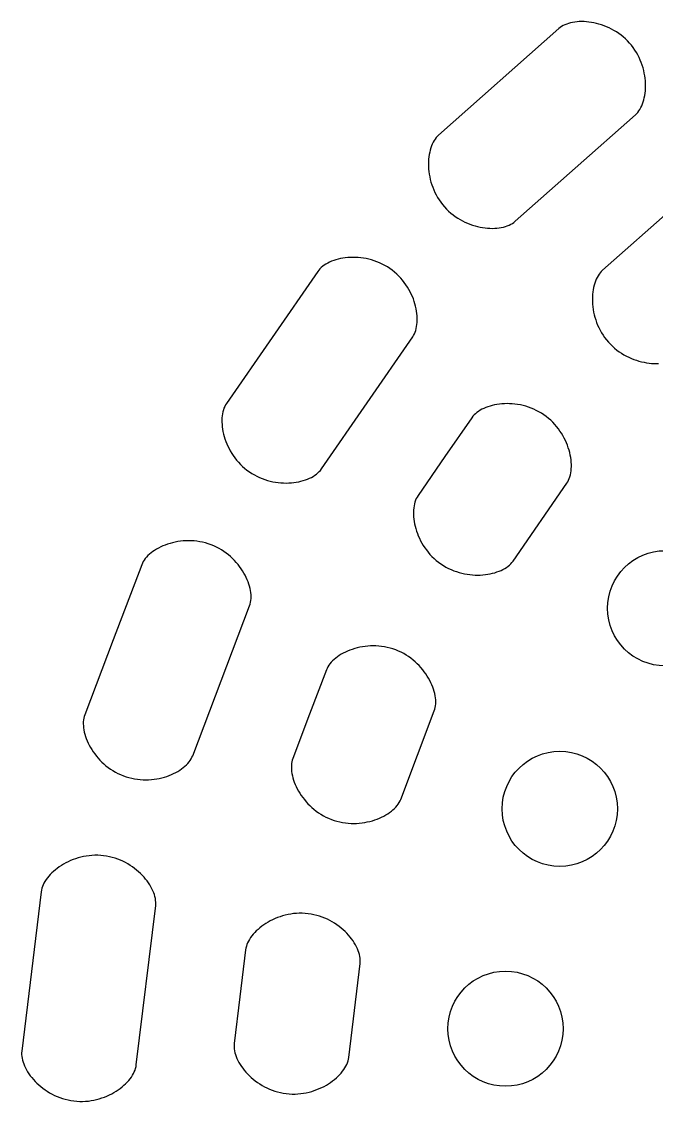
# Model space of a CAD drawing. Extents: x 5 to 376, y 5 to 380.
# Drawn here: x 33.7 to 61.91, y 289.67 to 337.69 of the extents above; entities that cross this region are included whole.
import ezdxf

# ---------------------------------------------------------------- set-up
doc = ezdxf.new("R2010")
doc.units = 0
doc.header["$MEASUREMENT"] = 0
doc.layers.add('Gas', color=7, linetype='Continuous')

msp = doc.modelspace()

# ---------------------------------------------------------------- linework, layer by layer
at = {"layer": 'Gas', "color": 0}
for p, q in [((58.006413, 337.6079), (57.922182, 337.579547)), ((58.094648, 337.632093), (58.006413, 337.6079)), ((58.186583, 337.652072), (58.094648, 337.632093)), ((58.281914, 337.667787), (58.186583, 337.652072)), ((58.380339, 337.679187), (58.281914, 337.667787)), ((58.481555, 337.68622), (58.380339, 337.679187)), ((58.585258, 337.688836), (58.481555, 337.68622)), ((58.691146, 337.686982), (58.585258, 337.688836)), ((58.798915, 337.680608), (58.691146, 337.686982)), ((58.908262, 337.669663), (58.798915, 337.680608)), ((59.018884, 337.654095), (58.908262, 337.669663)), ((59.130479, 337.633853), (59.018884, 337.654095)), ((59.242742, 337.608886), (59.130479, 337.633853)), ((59.355371, 337.579142), (59.242742, 337.608886)), ((57.571676, 337.377145), (52.230254, 332.645058)), ((57.631346, 337.425539), (57.571676, 337.377145)), ((57.696535, 337.470027), (57.631346, 337.425539)), ((57.766939, 337.510559), (57.696535, 337.470027)), ((57.842256, 337.547082), (57.766939, 337.510559)), ((57.922182, 337.579547), (57.842256, 337.547082)), ((59.468063, 337.544571), (59.355371, 337.579142)), ((59.580515, 337.505121), (59.468063, 337.544571)), ((59.692423, 337.460741), (59.580515, 337.505121)), ((59.803485, 337.41138), (59.692423, 337.460741)), ((59.913397, 337.356986), (59.803485, 337.41138)), ((60.021856, 337.297509), (59.913397, 337.356986)), ((60.12856, 337.232896), (60.021856, 337.297509)), ((60.233204, 337.163097), (60.12856, 337.232896)), ((60.335487, 337.088061), (60.233204, 337.163097)), ((60.435105, 337.007737), (60.335487, 337.088061)), ((60.531754, 336.922072), (60.435105, 337.007737)), ((60.625133, 336.831016), (60.531754, 336.922072)), ((60.714937, 336.734518), (60.625133, 336.831016)), ((60.799902, 336.633742), (60.714937, 336.734518)), ((60.879027, 336.530082), (60.799902, 336.633742)), ((60.952399, 336.423832), (60.879027, 336.530082)), ((61.020105, 336.315287), (60.952399, 336.423832)), ((61.082234, 336.204741), (61.020105, 336.315287)), ((61.138874, 336.092487), (61.082234, 336.204741)), ((61.190112, 335.97882), (61.138874, 336.092487)), ((61.236037, 335.864034), (61.190112, 335.97882)), ((61.276735, 335.748424), (61.236037, 335.864034)), ((61.312296, 335.632283), (61.276735, 335.748424)), ((61.342806, 335.515905), (61.312296, 335.632283)), ((61.368355, 335.399585), (61.342806, 335.515905)), ((61.389029, 335.283617), (61.368355, 335.399585)), ((61.404917, 335.168295), (61.389029, 335.283617)), ((61.416106, 335.053912), (61.404917, 335.168295)), ((61.415637, 334.611667), (61.422363, 334.719347)), ((61.422685, 334.940764), (61.416106, 335.053912)), ((61.422363, 334.719347), (61.424741, 334.829145)), ((61.424741, 334.829145), (61.422685, 334.940764)), ((61.347024, 334.207993), (61.370258, 334.304266)), ((61.370258, 334.304266), (61.389497, 334.403832)), ((61.389497, 334.403832), (61.404653, 334.506397)), ((61.404653, 334.506397), (61.415637, 334.611667)), ((61.128638, 333.715986), (61.173999, 333.786322)), ((61.173999, 333.786322), (61.215891, 333.861717)), ((61.215891, 333.861717), (61.254228, 333.941876)), ((61.254228, 333.941876), (61.288921, 334.026504)), ((61.288921, 334.026504), (61.319882, 334.115308)), ((61.319882, 334.115308), (61.347024, 334.207993)), ((58.301916, 331.172222), (60.972627, 333.538265)), ((60.972627, 333.538265), (61.027864, 333.591663)), ((61.027864, 333.591663), (61.079897, 333.651001)), ((61.079897, 333.651001), (61.128638, 333.715986)), ((51.987045, 332.321646), (51.948733, 332.241501)), ((52.028918, 332.397028), (51.987045, 332.321646)), ((52.074263, 332.467353), (52.028918, 332.397028)), ((52.122992, 332.53233), (52.074263, 332.467353)), ((52.175019, 332.591662), (52.122992, 332.53233)), ((52.230254, 332.645058), (52.175019, 332.591662)), ((51.832844, 331.879169), (51.813651, 331.779616)), ((51.856036, 331.975428), (51.832844, 331.879169)), ((51.883141, 332.068099), (51.856036, 331.975428)), ((51.914069, 332.156887), (51.883141, 332.068099)), ((51.948733, 332.241501), (51.914069, 332.156887)), ((51.780948, 331.464125), (51.778632, 331.35433)), ((51.778632, 331.35433), (51.780754, 331.242709)), ((51.787615, 331.571801), (51.780948, 331.464125)), ((51.798545, 331.677062), (51.787615, 331.571801)), ((51.813651, 331.779616), (51.798545, 331.677062)), ((51.780754, 331.242709), (51.787404, 331.129554)), ((51.787404, 331.129554), (51.798668, 331.01516)), ((51.798668, 331.01516), (51.814634, 330.899821)), ((51.814634, 330.899821), (51.835391, 330.783829)), ((55.631205, 328.806178), (58.301916, 331.172222)), ((51.835391, 330.783829), (51.861025, 330.667479)), ((51.861025, 330.667479), (51.891626, 330.551064)), ((51.891626, 330.551064), (51.927281, 330.434878)), ((51.927281, 330.434878), (51.968077, 330.319214)), ((51.968077, 330.319214), (52.014103, 330.204366)), ((52.014103, 330.204366), (52.065446, 330.090628)), ((52.065446, 330.090628), (52.122195, 329.978293)), ((52.122195, 329.978293), (52.184437, 329.867655)), ((52.184437, 329.867655), (52.252259, 329.759007)), ((52.252259, 329.759007), (52.325751, 329.652643)), ((52.325751, 329.652643), (52.404999, 329.548857)), ((52.404999, 329.548857), (52.490092, 329.447942)), ((52.490092, 329.447942), (52.580011, 329.35131)), ((52.580011, 329.35131), (52.673476, 329.260142)), ((52.673476, 329.260142), (52.770188, 329.174387)), ((52.770188, 329.174387), (52.869843, 329.093991)), ((52.869843, 329.093991), (52.972141, 329.018902)), ((52.972141, 329.018902), (53.07678, 328.949068)), ((62.664126, 329.42143), (59.514911, 326.631469)), ((53.07678, 328.949068), (53.183459, 328.884437)), ((53.183459, 328.884437), (53.291875, 328.824955)), ((53.291875, 328.824955), (53.401728, 328.770571)), ((53.401728, 328.770571), (53.512716, 328.721232)), ((53.512716, 328.721232), (53.624537, 328.676886)), ((53.624537, 328.676886), (53.736889, 328.637481)), ((53.736889, 328.637481), (53.849472, 328.602964)), ((53.849472, 328.602964), (53.961983, 328.573282)), ((53.961983, 328.573282), (54.074121, 328.548383)), ((54.074121, 328.548383), (54.185585, 328.528216)), ((54.185585, 328.528216), (54.296073, 328.512727)), ((54.296073, 328.512727), (54.405283, 328.501864)), ((54.405283, 328.501864), (54.512914, 328.495574)), ((54.512914, 328.495574), (54.618664, 328.493806)), ((54.618664, 328.493806), (54.722232, 328.496507)), ((54.722232, 328.496507), (54.823316, 328.503624)), ((54.823316, 328.503624), (54.921615, 328.515106)), ((54.921615, 328.515106), (55.016827, 328.530899)), ((55.016827, 328.530899), (55.10865, 328.550951)), ((55.10865, 328.550951), (55.196783, 328.575211)), ((55.196783, 328.575211), (55.280925, 328.603625)), ((55.280925, 328.603625), (55.360773, 328.636141)), ((55.360773, 328.636141), (55.436027, 328.672706)), ((55.436027, 328.672706), (55.506385, 328.713269)), ((55.506385, 328.713269), (55.571544, 328.757778)), ((55.571544, 328.757778), (55.631205, 328.806178)), ((47.476648, 327.031627), (47.387847, 326.993555)), ((47.569484, 327.066251), (47.476648, 327.031627)), ((47.666076, 327.097302), (47.569484, 327.066251)), ((47.76614, 327.124659), (47.666076, 327.097302)), ((47.869394, 327.1482), (47.76614, 327.124659)), ((47.975557, 327.167802), (47.869394, 327.1482)), ((48.084346, 327.183344), (47.975557, 327.167802)), ((48.195479, 327.194702), (48.084346, 327.183344)), ((48.308675, 327.201754), (48.195479, 327.194702)), ((48.423651, 327.204379), (48.308675, 327.201754)), ((48.540126, 327.202454), (48.423651, 327.204379)), ((48.657817, 327.195856), (48.540126, 327.202454)), ((48.776442, 327.184464), (48.657817, 327.195856)), ((48.895719, 327.168155), (48.776442, 327.184464)), ((49.015366, 327.146807), (48.895719, 327.168155)), ((49.135102, 327.120297), (49.015366, 327.146807)), ((49.254643, 327.088504), (49.135102, 327.120297)), ((49.373709, 327.051305), (49.254643, 327.088504)), ((49.492017, 327.008578), (49.373709, 327.051305)), ((46.856602, 326.57946), (44.829729, 323.643026)), ((46.902958, 326.640728), (46.856602, 326.57946)), ((46.955606, 326.699524), (46.902958, 326.640728)), ((47.014264, 326.755726), (46.955606, 326.699524)), ((47.078652, 326.809213), (47.014264, 326.755726)), ((47.148486, 326.859861), (47.078652, 326.809213)), ((47.223484, 326.907549), (47.148486, 326.859861)), ((47.303365, 326.952154), (47.223484, 326.907549)), ((47.387847, 326.993555), (47.303365, 326.952154)), ((49.609285, 326.9602), (49.492017, 327.008578)), ((49.725231, 326.906049), (49.609285, 326.9602)), ((49.839573, 326.846003), (49.725231, 326.906049)), ((49.952029, 326.779941), (49.839573, 326.846003)), ((50.062317, 326.707738), (49.952029, 326.779941)), ((50.168931, 326.630224), (50.062317, 326.707738)), ((50.270564, 326.548512), (50.168931, 326.630224)), ((50.367231, 326.462909), (50.270564, 326.548512)), ((59.459674, 326.578071), (59.407641, 326.518733)), ((59.514911, 326.631469), (59.459674, 326.578071)), ((50.458946, 326.373721), (50.367231, 326.462909)), ((50.545726, 326.281255), (50.458946, 326.373721)), ((50.627583, 326.185818), (50.545726, 326.281255)), ((50.704535, 326.087716), (50.627583, 326.185818)), ((50.776595, 325.987256), (50.704535, 326.087716)), ((59.198617, 326.14323), (59.167655, 326.054426)), ((59.23331, 326.227859), (59.198617, 326.14323)), ((59.271646, 326.308017), (59.23331, 326.227859)), ((59.313539, 326.383412), (59.271646, 326.308017)), ((59.3589, 326.453749), (59.313539, 326.383412)), ((59.407641, 326.518733), (59.3589, 326.453749)), ((50.843778, 325.884745), (50.776595, 325.987256)), ((50.9061, 325.780489), (50.843778, 325.884745)), ((50.963575, 325.674795), (50.9061, 325.780489)), ((51.016218, 325.567969), (50.963575, 325.674795)), ((59.082885, 325.663337), (59.0719, 325.558067)), ((59.098041, 325.765902), (59.082885, 325.663337)), ((59.117279, 325.865468), (59.098041, 325.765902)), ((59.140514, 325.961741), (59.117279, 325.865468)), ((59.167655, 326.054426), (59.140514, 325.961741)), ((51.064045, 325.460318), (51.016218, 325.567969)), ((51.107069, 325.352149), (51.064045, 325.460318)), ((51.145307, 325.243768), (51.107069, 325.352149)), ((51.178773, 325.135483), (51.145307, 325.243768)), ((51.207482, 325.027599), (51.178773, 325.135483)), ((59.065175, 325.450387), (59.062796, 325.34059)), ((59.062796, 325.34059), (59.064852, 325.22897)), ((59.064852, 325.22897), (59.071431, 325.115822)), ((59.0719, 325.558067), (59.065175, 325.450387)), ((59.071431, 325.115822), (59.082621, 325.001439)), ((51.231448, 324.920423), (51.207482, 325.027599)), ((51.250688, 324.814261), (51.231448, 324.920423)), ((51.265215, 324.709422), (51.250688, 324.814261)), ((51.275045, 324.60621), (51.265215, 324.709422)), ((59.082621, 325.001439), (59.098509, 324.886117)), ((59.098509, 324.886117), (59.119183, 324.770149)), ((59.119183, 324.770149), (59.144731, 324.653829)), ((59.144731, 324.653829), (59.175242, 324.537451)), ((51.25426, 324.125305), (51.267692, 324.215777)), ((51.267692, 324.215777), (51.276502, 324.30941)), ((51.280193, 324.504933), (51.275045, 324.60621)), ((51.276502, 324.30941), (51.280674, 324.405898)), ((51.280674, 324.405898), (51.280193, 324.504933)), ((59.175242, 324.537451), (59.210803, 324.42131)), ((59.210803, 324.42131), (59.251501, 324.3057)), ((59.251501, 324.3057), (59.297426, 324.190914)), ((59.297426, 324.190914), (59.348664, 324.077247)), ((51.077432, 323.666032), (51.118286, 323.731097)), ((51.118286, 323.731097), (51.154606, 323.801163)), ((51.154606, 323.801163), (51.186379, 323.875924)), ((51.186379, 323.875924), (51.213589, 323.955072)), ((51.213589, 323.955072), (51.236221, 324.038301)), ((51.236221, 324.038301), (51.25426, 324.125305)), ((59.348664, 324.077247), (59.405303, 323.964994)), ((59.405303, 323.964994), (59.467432, 323.854447)), ((59.467432, 323.854447), (59.535139, 323.745902)), ((59.535139, 323.745902), (59.608511, 323.639652)), ((44.829729, 323.643026), (42.802855, 320.706593)), ((47.023685, 317.793165), (51.077432, 323.666032)), ((59.608511, 323.639652), (59.687635, 323.535992)), ((59.687635, 323.535992), (59.772601, 323.435216)), ((59.772601, 323.435216), (59.862345, 323.338786)), ((59.862345, 323.338786), (59.95567, 323.24779)), ((59.95567, 323.24779), (60.052274, 323.162177)), ((60.052274, 323.162177), (60.151853, 323.081895)), ((60.151853, 323.081895), (60.254104, 323.006895)), ((60.254104, 323.006895), (60.358723, 322.937126)), ((60.358723, 322.937126), (60.465407, 322.872536)), ((60.465407, 322.872536), (60.573851, 322.813075)), ((60.573851, 322.813075), (60.683754, 322.758692)), ((60.683754, 322.758692), (60.794811, 322.709336)), ((60.794811, 322.709336), (60.906718, 322.664957)), ((60.906718, 322.664957), (61.019173, 322.625503)), ((61.019173, 322.625503), (61.131872, 322.590925)), ((61.131872, 322.590925), (61.244511, 322.56117)), ((61.244511, 322.56117), (61.356787, 322.536189)), ((61.356787, 322.536189), (61.468396, 322.51593)), ((61.468396, 322.51593), (61.579035, 322.500343)), ((61.579035, 322.500343), (61.688401, 322.489376)), ((61.688401, 322.489376), (61.79619, 322.48298)), ((61.79619, 322.48298), (61.902099, 322.481103)), ((61.902099, 322.481103), (62.005823, 322.483694)), ((42.644112, 320.334374), (42.626092, 320.24739)), ((42.666727, 320.417587), (42.644112, 320.334374)), ((42.693925, 320.496721), (42.666727, 320.417587)), ((42.725688, 320.571471), (42.693925, 320.496721)), ((42.762003, 320.64153), (42.725688, 320.571471)), ((42.802855, 320.706593), (42.762003, 320.64153)), ((53.996539, 320.353765), (53.926784, 320.303149)), ((54.071454, 320.401429), (53.996539, 320.353765)), ((54.151249, 320.446019), (54.071454, 320.401429)), ((54.235641, 320.487412), (54.151249, 320.446019)), ((54.324349, 320.525485), (54.235641, 320.487412)), ((54.417092, 320.560115), (54.324349, 320.525485)), ((54.513588, 320.591179), (54.417092, 320.560115)), ((54.613556, 320.618554), (54.513588, 320.591179)), ((54.716714, 320.642117), (54.613556, 320.618554)), ((54.82278, 320.661747), (54.716714, 320.642117)), ((54.931474, 320.677319), (54.82278, 320.661747)), ((55.042513, 320.688711), (54.931474, 320.677319)), ((55.155616, 320.695799), (55.042513, 320.688711)), ((55.270502, 320.698462), (55.155616, 320.695799)), ((55.386889, 320.696577), (55.270502, 320.698462)), ((55.504495, 320.690019), (55.386889, 320.696577)), ((55.623039, 320.678668), (55.504495, 320.690019)), ((55.74224, 320.662399), (55.623039, 320.678668)), ((55.861816, 320.641089), (55.74224, 320.662399)), ((55.981485, 320.614617), (55.861816, 320.641089)), ((56.100966, 320.582859), (55.981485, 320.614617)), ((56.219978, 320.545692), (56.100966, 320.582859)), ((56.338239, 320.502994), (56.219978, 320.545692)), ((56.455467, 320.454641), (56.338239, 320.502994)), ((56.571381, 320.400511), (56.455467, 320.454641)), ((56.6857, 320.340481), (56.571381, 320.400511)), ((56.798142, 320.274428), (56.6857, 320.340481)), ((42.603904, 320.063329), (42.599765, 319.966865)), ((42.599765, 319.966865), (42.600282, 319.867853)), ((42.600282, 319.867853), (42.605472, 319.766599)), ((42.612685, 320.156939), (42.603904, 320.063329)), ((42.626092, 320.24739), (42.612685, 320.156939)), ((53.705002, 320.073626), (52.509991, 318.342353)), ((53.751299, 320.13482), (53.705002, 320.073626)), ((53.803883, 320.193553), (53.751299, 320.13482)), ((53.862472, 320.249704), (53.803883, 320.193553)), ((53.926784, 320.303149), (53.862472, 320.249704)), ((56.908425, 320.202228), (56.798142, 320.274428)), ((57.015194, 320.124607), (56.908425, 320.202228)), ((57.116972, 320.042795), (57.015194, 320.124607)), ((57.213775, 319.957099), (57.116972, 320.042795)), ((57.305618, 319.867825), (57.213775, 319.957099)), ((57.392516, 319.775279), (57.305618, 319.867825)), ((42.605472, 319.766599), (42.615348, 319.66341)), ((42.615348, 319.66341), (42.629926, 319.558592)), ((42.629926, 319.558592), (42.649221, 319.45245)), ((42.649221, 319.45245), (42.673248, 319.345291)), ((42.673248, 319.345291), (42.702022, 319.237421)), ((57.474485, 319.679769), (57.392516, 319.775279)), ((57.55154, 319.5816), (57.474485, 319.679769)), ((57.623697, 319.48108), (57.55154, 319.5816)), ((57.69097, 319.378515), (57.623697, 319.48108)), ((57.753376, 319.274212), (57.69097, 319.378515)), ((42.702022, 319.237421), (42.735557, 319.129145)), ((42.735557, 319.129145), (42.77387, 319.020771)), ((42.77387, 319.020771), (42.816975, 318.912604)), ((42.816975, 318.912604), (42.864887, 318.804951)), ((57.810929, 319.168476), (57.753376, 319.274212)), ((57.863645, 319.061615), (57.810929, 319.168476)), ((57.911539, 318.953936), (57.863645, 319.061615)), ((57.954627, 318.845744), (57.911539, 318.953936)), ((42.864887, 318.804951), (42.917622, 318.698116)), ((42.917622, 318.698116), (42.975193, 318.592408)), ((42.975193, 318.592408), (43.037617, 318.48813)), ((43.037617, 318.48813), (43.104908, 318.385591)), ((43.104908, 318.385591), (43.177081, 318.285095)), ((57.992924, 318.737347), (57.954627, 318.845744)), ((58.026445, 318.629051), (57.992924, 318.737347)), ((58.055206, 318.521162), (58.026445, 318.629051)), ((58.079222, 318.413987), (58.055206, 318.521162)), ((58.098509, 318.307833), (58.079222, 318.413987)), ((43.177081, 318.285095), (43.254152, 318.186949)), ((43.254152, 318.186949), (43.336135, 318.091459)), ((43.336135, 318.091459), (43.423045, 317.998931)), ((43.423045, 317.998931), (43.514898, 317.909671)), ((43.514898, 317.909671), (43.611709, 317.823986)), ((52.509991, 318.342353), (51.314979, 316.61108)), ((58.113081, 318.203006), (58.098509, 318.307833)), ((58.122954, 318.099813), (58.113081, 318.203006)), ((58.128144, 317.99856), (58.122954, 318.099813)), ((58.128666, 317.899555), (58.128144, 317.99856)), ((43.611709, 317.823986), (43.713492, 317.742181)), ((43.713492, 317.742181), (43.820263, 317.664562)), ((43.820263, 317.664562), (43.930694, 317.592257)), ((43.930694, 317.592257), (44.043262, 317.526107)), ((44.043262, 317.526107), (44.157686, 317.465987)), ((44.157686, 317.465987), (44.273685, 317.411777)), ((46.577394, 317.420298), (46.657161, 317.464945)), ((46.657161, 317.464945), (46.732058, 317.512669)), ((46.732058, 317.512669), (46.801804, 317.563349)), ((46.801804, 317.563349), (46.866121, 317.616862)), ((46.866121, 317.616862), (46.924726, 317.673084)), ((46.924726, 317.673084), (46.977341, 317.731893)), ((46.977341, 317.731893), (47.023685, 317.793165)), ((58.034627, 317.369873), (58.061791, 317.448959)), ((58.061791, 317.448959), (58.08438, 317.532132)), ((58.08438, 317.532132), (58.102377, 317.619084)), ((58.102377, 317.619084), (58.115767, 317.70951)), ((58.115767, 317.70951), (58.124535, 317.803102)), ((58.124535, 317.803102), (58.128666, 317.899555)), ((44.273685, 317.411777), (44.390981, 317.363352)), ((44.390981, 317.363352), (44.509292, 317.320589)), ((44.509292, 317.320589), (44.628338, 317.283365)), ((44.628338, 317.283365), (44.747839, 317.251558)), ((44.747839, 317.251558), (44.867514, 317.225043)), ((44.867514, 317.225043), (44.987084, 317.203699)), ((44.987084, 317.203699), (45.106268, 317.187403)), ((45.106268, 317.187403), (45.224786, 317.17603)), ((45.224786, 317.17603), (45.342358, 317.169458)), ((45.342358, 317.169458), (45.458703, 317.167565)), ((45.458703, 317.167565), (45.573542, 317.170226)), ((45.573542, 317.170226), (45.686593, 317.17732)), ((45.686593, 317.17732), (45.797577, 317.188722)), ((45.797577, 317.188722), (45.906213, 317.20431)), ((45.906213, 317.20431), (46.012222, 317.223962)), ((46.012222, 317.223962), (46.115322, 317.247553)), ((46.115322, 317.247553), (46.215234, 317.27496)), ((46.215234, 317.27496), (46.311678, 317.306062)), ((46.311678, 317.306062), (46.404372, 317.340734)), ((46.404372, 317.340734), (46.493038, 317.378854)), ((46.493038, 317.378854), (46.577394, 317.420298)), ((55.535809, 313.697652), (57.925832, 317.160198)), ((57.925832, 317.160198), (57.966632, 317.225186)), ((57.966632, 317.225186), (58.002902, 317.29518)), ((58.002902, 317.29518), (58.034627, 317.369873)), ((51.237806, 316.475949), (51.206033, 316.401188)), ((51.274126, 316.546015), (51.237806, 316.475949)), ((51.314979, 316.61108), (51.274126, 316.546015)), ((51.124719, 316.061335), (51.11591, 315.967702)), ((51.138151, 316.151806), (51.124719, 316.061335)), ((51.156191, 316.23881), (51.138151, 316.151806)), ((51.178823, 316.32204), (51.156191, 316.23881)), ((51.206033, 316.401188), (51.178823, 316.32204)), ((51.11591, 315.967702), (51.111738, 315.871214)), ((51.111738, 315.871214), (51.112218, 315.772178)), ((51.112218, 315.772178), (51.117366, 315.670902)), ((51.117366, 315.670902), (51.127196, 315.56769)), ((51.127196, 315.56769), (51.141724, 315.46285)), ((51.141724, 315.46285), (51.160963, 315.356689)), ((51.160963, 315.356689), (51.18493, 315.249513)), ((51.18493, 315.249513), (51.213639, 315.141629)), ((51.213639, 315.141629), (51.247105, 315.033343)), ((51.247105, 315.033343), (51.285342, 314.924963)), ((40.638306, 314.560794), (40.522456, 314.539035)), ((40.75621, 314.578122), (40.638306, 314.560794)), ((40.875924, 314.590832), (40.75621, 314.578122)), ((40.997204, 314.598738), (40.875924, 314.590832)), ((41.119804, 314.601653), (40.997204, 314.598738)), ((41.243481, 314.599392), (41.119804, 314.601653)), ((41.367989, 314.591768), (41.243481, 314.599392)), ((41.493085, 314.578595), (41.367989, 314.591768)), ((41.618523, 314.559687), (41.493085, 314.578595)), ((41.744058, 314.534858), (41.618523, 314.559687)), ((51.285342, 314.924963), (51.328367, 314.816793)), ((51.328367, 314.816793), (51.376194, 314.709143)), ((51.376194, 314.709143), (51.428837, 314.602317)), ((51.428837, 314.602317), (51.486312, 314.496623)), ((39.530762, 314.118666), (39.453653, 314.060448)), ((39.612615, 314.1745), (39.530762, 314.118666)), ((39.698969, 314.227765), (39.612615, 314.1745)), ((39.789578, 314.278274), (39.698969, 314.227765)), ((39.884198, 314.325841), (39.789578, 314.278274)), ((39.982585, 314.37028), (39.884198, 314.325841)), ((40.084494, 314.411405), (39.982585, 314.37028)), ((40.18968, 314.449029), (40.084494, 314.411405)), ((40.297899, 314.482966), (40.18968, 314.449029)), ((40.408906, 314.51303), (40.297899, 314.482966)), ((40.522456, 314.539035), (40.408906, 314.51303)), ((41.869448, 314.503921), (41.744058, 314.534858)), ((41.994446, 314.46669), (41.869448, 314.503921)), ((42.118808, 314.422979), (41.994446, 314.46669)), ((42.240875, 314.373232), (42.118808, 314.422979)), ((42.359109, 314.318216), (42.240875, 314.373232)), ((42.473453, 314.258235), (42.359109, 314.318216)), ((42.583848, 314.193587), (42.473453, 314.258235)), ((42.690234, 314.124576), (42.583848, 314.193587)), ((42.792553, 314.051502), (42.690234, 314.124576)), ((51.486312, 314.496623), (51.548634, 314.392367)), ((51.548634, 314.392367), (51.615817, 314.289855)), ((51.615817, 314.289855), (51.687877, 314.189396)), ((51.687877, 314.189396), (51.764828, 314.091294)), ((51.764828, 314.091294), (51.846686, 313.995857)), ((39.067291, 313.601832), (39.036945, 313.531251)), ((39.104338, 313.671519), (39.067291, 313.601832)), ((39.147842, 313.740126), (39.104338, 313.671519)), ((39.197558, 313.807468), (39.147842, 313.740126)), ((39.253242, 313.873357), (39.197558, 313.807468)), ((39.314649, 313.937607), (39.253242, 313.873357)), ((39.381534, 314.000033), (39.314649, 313.937607)), ((39.453653, 314.060448), (39.381534, 314.000033)), ((42.890745, 313.974667), (42.792553, 314.051502)), ((42.984753, 313.894371), (42.890745, 313.974667)), ((43.074517, 313.810917), (42.984753, 313.894371)), ((43.159978, 313.724605), (43.074517, 313.810917)), ((43.241077, 313.635736), (43.159978, 313.724605)), ((43.317755, 313.544613), (43.241077, 313.635736)), ((51.846686, 313.995857), (51.933465, 313.903391)), ((51.933465, 313.903391), (52.025181, 313.814203)), ((52.025181, 313.814203), (52.121848, 313.7286)), ((52.121848, 313.7286), (52.223481, 313.646888)), ((52.223481, 313.646888), (52.330095, 313.569374)), ((55.436797, 313.577594), (55.489452, 313.636386)), ((55.489452, 313.636386), (55.535809, 313.697652)), ((39.036945, 313.531251), (37.771703, 310.195082)), ((43.389955, 313.451536), (43.317755, 313.544613)), ((43.457616, 313.356807), (43.389955, 313.451536)), ((43.52068, 313.260726), (43.457616, 313.356807)), ((43.579087, 313.163596), (43.52068, 313.260726)), ((43.63278, 313.065717), (43.579087, 313.163596)), ((52.330095, 313.569374), (52.440308, 313.497223)), ((52.440308, 313.497223), (52.552699, 313.431205)), ((52.552699, 313.431205), (52.666984, 313.371199)), ((52.666984, 313.371199), (52.782882, 313.317081)), ((52.782882, 313.317081), (52.90011, 313.268731)), ((52.90011, 313.268731), (53.018386, 313.226025)), ((53.018386, 313.226025), (53.137427, 313.188843)), ((53.137427, 313.188843), (53.256951, 313.157063)), ((53.256951, 313.157063), (53.376674, 313.130561)), ((53.376674, 313.130561), (53.496315, 313.109217)), ((53.496315, 313.109217), (53.615592, 313.092909)), ((54.307767, 313.093974), (54.41658, 313.109499)), ((54.41658, 313.109499), (54.522767, 313.129084)), ((54.522767, 313.129084), (54.626047, 313.152607)), ((54.626047, 313.152607), (54.726138, 313.179946)), ((54.726138, 313.179946), (54.822756, 313.210979)), ((54.822756, 313.210979), (54.915619, 313.245585)), ((54.915619, 313.245585), (55.004445, 313.28364)), ((55.004445, 313.28364), (55.088951, 313.325023)), ((55.088951, 313.325023), (55.168855, 313.369613)), ((55.168855, 313.369613), (55.243874, 313.417287)), ((55.243874, 313.417287), (55.313725, 313.467923)), ((55.313725, 313.467923), (55.378127, 313.521399)), ((55.378127, 313.521399), (55.436797, 313.577594)), ((43.681699, 312.967391), (43.63278, 313.065717)), ((43.725786, 312.868919), (43.681699, 312.967391)), ((43.764981, 312.770603), (43.725786, 312.868919)), ((43.799226, 312.672743), (43.764981, 312.770603)), ((43.828461, 312.575641), (43.799226, 312.672743)), ((53.615592, 313.092909), (53.734221, 313.081514)), ((53.734221, 313.081514), (53.85192, 313.074911)), ((53.85192, 313.074911), (53.968406, 313.072977)), ((53.968406, 313.072977), (54.083398, 313.075591)), ((54.083398, 313.075591), (54.196613, 313.082631)), ((54.196613, 313.082631), (54.307767, 313.093974)), ((43.852628, 312.479598), (43.828461, 312.575641)), ((43.871669, 312.384916), (43.852628, 312.479598)), ((43.885523, 312.291895), (43.871669, 312.384916)), ((43.894133, 312.200838), (43.885523, 312.291895)), ((43.897439, 312.112045), (43.894133, 312.200838)), ((41.30187, 305.040255), (43.832354, 311.712592)), ((43.832354, 311.712592), (43.856449, 311.785543)), ((43.856449, 311.785543), (43.874946, 311.862266)), ((43.874946, 311.862266), (43.887904, 311.942458)), ((43.887904, 311.942458), (43.895382, 312.025818)), ((43.895382, 312.025818), (43.897439, 312.112045)), ((37.771703, 310.195082), (36.506461, 306.858913)), ((48.394736, 309.770693), (48.28965, 309.733058)), ((48.502856, 309.804643), (48.394736, 309.770693)), ((48.613767, 309.834722), (48.502856, 309.804643)), ((48.727223, 309.860745), (48.613767, 309.834722)), ((48.842981, 309.882523), (48.727223, 309.860745)), ((48.960797, 309.89987), (48.842981, 309.882523)), ((49.080428, 309.912601), (48.960797, 309.89987)), ((49.201628, 309.920527), (49.080428, 309.912601)), ((49.324155, 309.923463), (49.201628, 309.920527)), ((49.447765, 309.921222), (49.324155, 309.923463)), ((49.572213, 309.913616), (49.447765, 309.921222)), ((49.697256, 309.90046), (49.572213, 309.913616)), ((49.822649, 309.881567), (49.697256, 309.90046)), ((49.948149, 309.85675), (49.822649, 309.881567)), ((50.073512, 309.825822), (49.948149, 309.85675)), ((50.198494, 309.788597), (50.073512, 309.825822)), ((50.322851, 309.744889), (50.198494, 309.788597)), ((50.445093, 309.695075), (50.322851, 309.744889)), ((47.587451, 309.32176), (47.520646, 309.25937)), ((47.659485, 309.382147), (47.587451, 309.32176)), ((47.736504, 309.440342), (47.659485, 309.382147)), ((47.818264, 309.496161), (47.736504, 309.440342)), ((47.904522, 309.549415), (47.818264, 309.496161)), ((47.995034, 309.599918), (47.904522, 309.549415)), ((48.089555, 309.647485), (47.995034, 309.599918)), ((48.187842, 309.691927), (48.089555, 309.647485)), ((48.28965, 309.733058), (48.187842, 309.691927)), ((50.563493, 309.639997), (50.445093, 309.695075)), ((50.677992, 309.579957), (50.563493, 309.639997)), ((50.788531, 309.515257), (50.677992, 309.579957)), ((50.895051, 309.446196), (50.788531, 309.515257)), ((50.997496, 309.373078), (50.895051, 309.446196)), ((51.095805, 309.296202), (50.997496, 309.373078)), ((51.189921, 309.215872), (51.095805, 309.296202)), ((47.243291, 308.853394), (46.497325, 306.886444)), ((47.273598, 308.923889), (47.243291, 308.853394)), ((47.310598, 308.9935), (47.273598, 308.923889)), ((47.354046, 309.06204), (47.310598, 308.9935)), ((47.4037, 309.129323), (47.354046, 309.06204)), ((47.459314, 309.195162), (47.4037, 309.129323)), ((47.520646, 309.25937), (47.459314, 309.195162)), ((51.279785, 309.132386), (51.189921, 309.215872)), ((51.365338, 309.046048), (51.279785, 309.132386)), ((51.446523, 308.957159), (51.365338, 309.046048)), ((51.523281, 308.866019), (51.446523, 308.957159)), ((51.595553, 308.77293), (51.523281, 308.866019)), ((51.663281, 308.678194), (51.595553, 308.77293)), ((51.726406, 308.582112), (51.663281, 308.678194)), ((51.78487, 308.484984), (51.726406, 308.582112)), ((51.838615, 308.387114), (51.78487, 308.484984)), ((51.887582, 308.288801), (51.838615, 308.387114)), ((51.931712, 308.190347), (51.887582, 308.288801)), ((51.970947, 308.092053), (51.931712, 308.190347)), ((52.00523, 307.994222), (51.970947, 308.092053)), ((52.0345, 307.897153), (52.00523, 307.994222)), ((52.0587, 307.801149), (52.0345, 307.897153)), ((52.077772, 307.706511), (52.0587, 307.801149)), ((52.091657, 307.61354), (52.077772, 307.706511)), ((52.100296, 307.522538), (52.091657, 307.61354)), ((52.094155, 307.264354), (52.101603, 307.347643)), ((52.103631, 307.433805), (52.100296, 307.522538)), ((52.101603, 307.347643), (52.103631, 307.433805)), ((46.497325, 306.886444), (45.751359, 304.919494)), ((50.546768, 303.100835), (52.0387, 307.034736)), ((52.0387, 307.034736), (52.062762, 307.107599)), ((52.062762, 307.107599), (52.081227, 307.184239)), ((52.081227, 307.184239), (52.094155, 307.264354)), ((36.443453, 306.545728), (36.441408, 306.459521)), ((36.441408, 306.459521), (36.444729, 306.370752)), ((36.450922, 306.629071), (36.443453, 306.545728)), ((36.463874, 306.70925), (36.450922, 306.629071)), ((36.482367, 306.785965), (36.463874, 306.70925)), ((36.506461, 306.858913), (36.482367, 306.785965)), ((36.444729, 306.370752), (36.453358, 306.279721)), ((36.453358, 306.279721), (36.467235, 306.186729)), ((36.467235, 306.186729), (36.486301, 306.092078)), ((36.486301, 306.092078), (36.510499, 305.996067)), ((36.510499, 305.996067), (36.539769, 305.898997)), ((36.539769, 305.898997), (36.574053, 305.80117)), ((36.574053, 305.80117), (36.613292, 305.702886)), ((36.613292, 305.702886), (36.657427, 305.604446)), ((36.657427, 305.604446), (36.706401, 305.506151)), ((36.706401, 305.506151), (36.760154, 305.408302)), ((36.760154, 305.408302), (36.818627, 305.311198)), ((36.818627, 305.311198), (36.881762, 305.215142)), ((36.881762, 305.215142), (36.949501, 305.120434)), ((36.949501, 305.120434), (37.021784, 305.027375)), ((37.021784, 305.027375), (37.098553, 304.936265)), ((41.234524, 304.899981), (41.271537, 304.969673)), ((41.271537, 304.969673), (41.30187, 305.040255)), ((37.098553, 304.936265), (37.179749, 304.847406)), ((37.179749, 304.847406), (37.265314, 304.761097)), ((37.265314, 304.761097), (37.355189, 304.677641)), ((37.355189, 304.677641), (37.449315, 304.597338)), ((37.449315, 304.597338), (37.547634, 304.520488)), ((37.547634, 304.520488), (37.650087, 304.447393)), ((40.808828, 304.45276), (40.885794, 304.510991)), ((40.885794, 304.510991), (40.957781, 304.571419)), ((40.957781, 304.571419), (41.024545, 304.633857)), ((41.024545, 304.633857), (41.085844, 304.698119)), ((41.085844, 304.698119), (41.141436, 304.764018)), ((41.141436, 304.764018), (41.191077, 304.831368)), ((41.191077, 304.831368), (41.234524, 304.899981)), ((45.688331, 304.606268), (45.686275, 304.520041)), ((45.686275, 304.520041), (45.689581, 304.431248)), ((45.695809, 304.689628), (45.688331, 304.606268)), ((45.708767, 304.76982), (45.695809, 304.689628)), ((45.727264, 304.846542), (45.708767, 304.76982)), ((45.751359, 304.919494), (45.727264, 304.846542)), ((37.650087, 304.447393), (37.756616, 304.378353)), ((37.756616, 304.378353), (37.867161, 304.313669)), ((37.867161, 304.313669), (37.981664, 304.253641)), ((37.981664, 304.253641), (38.100067, 304.198572)), ((38.100067, 304.198572), (38.222311, 304.14876)), ((38.222311, 304.14876), (38.346837, 304.104984)), ((38.346837, 304.104984), (38.471964, 304.067695)), ((38.471964, 304.067695), (38.59745, 304.036706)), ((38.59745, 304.036706), (38.723053, 304.011831)), ((38.723053, 304.011831), (38.848529, 303.992884)), ((38.848529, 303.992884), (38.973636, 303.979677)), ((38.973636, 303.979677), (39.098131, 303.972025)), ((39.344314, 303.972637), (39.465518, 303.980528)), ((39.465518, 303.980528), (39.585139, 303.993227)), ((39.585139, 303.993227), (39.702935, 304.010548)), ((39.702935, 304.010548), (39.818663, 304.032305)), ((39.818663, 304.032305), (39.93208, 304.058309)), ((39.93208, 304.058309), (40.042945, 304.088376)), ((40.042945, 304.088376), (40.151013, 304.122318)), ((40.151013, 304.122318), (40.256044, 304.15995)), ((40.256044, 304.15995), (40.357793, 304.201083)), ((40.357793, 304.201083), (40.456018, 304.245533)), ((40.456018, 304.245533), (40.550477, 304.293112)), ((40.550477, 304.293112), (40.640926, 304.343634)), ((40.640926, 304.343634), (40.727124, 304.396912)), ((40.727124, 304.396912), (40.808828, 304.45276)), ((45.689581, 304.431248), (45.69819, 304.34019)), ((45.69819, 304.34019), (45.712045, 304.24717)), ((45.712045, 304.24717), (45.731085, 304.152488)), ((45.731085, 304.152488), (45.755252, 304.056445)), ((45.755252, 304.056445), (45.784488, 303.959343)), ((39.098131, 303.972025), (39.221771, 303.96974)), ((39.221771, 303.96974), (39.344314, 303.972637)), ((45.784488, 303.959343), (45.818732, 303.861483)), ((45.818732, 303.861483), (45.857927, 303.763166)), ((45.857927, 303.763166), (45.902014, 303.664694)), ((45.902014, 303.664694), (45.950933, 303.566368)), ((45.950933, 303.566368), (46.004626, 303.46849)), ((46.004626, 303.46849), (46.063034, 303.371359)), ((46.063034, 303.371359), (46.126098, 303.275279)), ((46.126098, 303.275279), (46.193759, 303.180549)), ((46.193759, 303.180549), (46.265958, 303.087473)), ((46.265958, 303.087473), (46.342637, 302.996349)), ((50.479365, 302.960571), (50.51642, 303.030255)), ((50.51642, 303.030255), (50.546768, 303.100835)), ((46.342637, 302.996349), (46.423736, 302.907481)), ((46.423736, 302.907481), (46.509197, 302.821169)), ((46.509197, 302.821169), (46.59896, 302.737715)), ((46.59896, 302.737715), (46.692968, 302.657419)), ((46.692968, 302.657419), (46.791161, 302.580584)), ((46.791161, 302.580584), (46.893479, 302.50751)), ((50.052786, 302.513483), (50.129924, 302.571689)), ((50.129924, 302.571689), (50.202071, 302.632094)), ((50.202071, 302.632094), (50.268982, 302.69451)), ((50.268982, 302.69451), (50.330412, 302.758752)), ((50.330412, 302.758752), (50.386115, 302.824633)), ((50.386115, 302.824633), (50.435848, 302.891968)), ((50.435848, 302.891968), (50.479365, 302.960571)), ((46.893479, 302.50751), (46.999865, 302.438498)), ((46.999865, 302.438498), (47.11026, 302.373851)), ((47.11026, 302.373851), (47.224604, 302.313869)), ((47.224604, 302.313869), (47.342839, 302.258854)), ((47.342839, 302.258854), (47.464905, 302.209107)), ((47.464905, 302.209107), (47.589183, 302.165428)), ((47.589183, 302.165428), (47.714106, 302.128226)), ((47.714106, 302.128226), (47.839431, 302.097313)), ((47.839431, 302.097313), (47.964913, 302.072504)), ((47.964913, 302.072504), (48.090306, 302.053613)), ((48.827073, 302.054127), (48.944982, 302.071453)), ((48.944982, 302.071453), (49.060841, 302.093208)), ((49.060841, 302.093208), (49.174406, 302.119208)), ((49.174406, 302.119208), (49.285431, 302.149265)), ((49.285431, 302.149265), (49.393671, 302.183194)), ((49.393671, 302.183194), (49.498881, 302.220809)), ((49.498881, 302.220809), (49.600816, 302.261924)), ((49.600816, 302.261924), (49.699231, 302.306352)), ((49.699231, 302.306352), (49.79388, 302.353908)), ((49.79388, 302.353908), (49.884519, 302.404406)), ((49.884519, 302.404406), (49.970903, 302.457659)), ((49.970903, 302.457659), (50.052786, 302.513483)), ((48.090306, 302.053613), (48.215365, 302.040454)), ((48.215365, 302.040454), (48.339845, 302.032841)), ((48.339845, 302.032841), (48.463501, 302.030588)), ((48.463501, 302.030588), (48.586087, 302.033508)), ((48.586087, 302.033508), (48.70736, 302.041416)), ((48.70736, 302.041416), (48.827073, 302.054127)), ((35.466753, 300.157809), (35.373628, 300.096106)), ((35.563706, 300.216659), (35.466753, 300.157809)), ((35.664292, 300.272415), (35.563706, 300.216659)), ((35.76832, 300.324838), (35.664292, 300.272415)), ((35.875596, 300.37369), (35.76832, 300.324838)), ((35.985927, 300.418731), (35.875596, 300.37369)), ((36.099121, 300.459721), (35.985927, 300.418731)), ((36.214985, 300.496421), (36.099121, 300.459721)), ((36.333325, 300.528592), (36.214985, 300.496421)), ((36.453949, 300.555994), (36.333325, 300.528592)), ((36.576663, 300.578388), (36.453949, 300.555994)), ((36.701276, 300.595536), (36.576663, 300.578388)), ((36.827594, 300.607196), (36.701276, 300.595536)), ((36.955424, 300.613131), (36.827594, 300.607196)), ((37.084574, 300.613101), (36.955424, 300.613131)), ((37.214849, 300.606866), (37.084574, 300.613101)), ((37.346059, 300.594187), (37.214849, 300.606866)), ((37.476483, 300.575097), (37.346059, 300.594187)), ((37.604449, 300.549976), (37.476483, 300.575097)), ((37.729825, 300.519102), (37.604449, 300.549976)), ((37.852482, 300.482752), (37.729825, 300.519102)), ((37.972292, 300.441206), (37.852482, 300.482752)), ((38.089126, 300.394742), (37.972292, 300.441206)), ((38.202853, 300.343638), (38.089126, 300.394742)), ((38.313345, 300.288174), (38.202853, 300.343638)), ((38.420472, 300.228626), (38.313345, 300.288174)), ((38.524106, 300.165274), (38.420472, 300.228626)), ((38.624116, 300.098397), (38.524106, 300.165274)), ((34.906043, 299.679356), (34.845108, 299.604377)), ((34.972156, 299.753157), (34.906043, 299.679356)), ((35.043253, 299.82554), (34.972156, 299.753157)), ((35.119142, 299.896266), (35.043253, 299.82554)), ((35.199629, 299.965095), (35.119142, 299.896266)), ((35.284522, 300.031788), (35.199629, 299.965095)), ((35.373628, 300.096106), (35.284522, 300.031788)), ((38.720373, 300.028272), (38.624116, 300.098397)), ((38.81275, 299.955178), (38.720373, 300.028272)), ((38.901115, 299.879393), (38.81275, 299.955178)), ((38.98534, 299.801197), (38.901115, 299.879393)), ((39.065295, 299.720867), (38.98534, 299.801197)), ((39.140852, 299.638682), (39.065295, 299.720867)), ((34.624841, 299.220178), (34.59902, 299.143153)), ((34.656997, 299.29746), (34.624841, 299.220178)), ((34.695294, 299.374761), (34.656997, 299.29746)), ((34.73954, 299.45184), (34.695294, 299.374761)), ((34.789543, 299.528458), (34.73954, 299.45184)), ((34.845108, 299.604377), (34.789543, 299.528458)), ((39.21188, 299.55492), (39.140852, 299.638682)), ((39.278252, 299.46986), (39.21188, 299.55492)), ((39.339836, 299.38378), (39.278252, 299.46986)), ((39.396505, 299.296959), (39.339836, 299.38378)), ((39.448129, 299.209676), (39.396505, 299.296959)), ((39.494579, 299.122207), (39.448129, 299.209676)), ((34.567153, 298.990833), (34.137075, 295.448815)), ((34.579726, 299.066625), (34.567153, 298.990833)), ((34.59902, 299.143153), (34.579726, 299.066625)), ((39.535725, 299.034833), (39.494579, 299.122207)), ((39.571438, 298.947831), (39.535725, 299.034833)), ((39.601589, 298.86148), (39.571438, 298.947831)), ((39.626048, 298.776059), (39.601589, 298.86148)), ((39.644687, 298.691845), (39.626048, 298.776059)), ((38.798293, 291.288601), (39.65845, 298.372637)), ((39.657376, 298.609117), (39.644687, 298.691845)), ((39.663986, 298.528155), (39.657376, 298.609117)), ((39.65845, 298.372637), (39.664387, 298.449235)), ((39.664387, 298.449235), (39.663986, 298.528155)), ((44.854259, 297.74602), (44.750327, 297.693602)), ((44.961441, 297.794868), (44.854259, 297.74602)), ((45.071683, 297.839907), (44.961441, 297.794868)), ((45.18479, 297.880897), (45.071683, 297.839907)), ((45.300572, 297.917598), (45.18479, 297.880897)), ((45.418836, 297.949771), (45.300572, 297.917598)), ((45.539391, 297.977176), (45.418836, 297.949771)), ((45.662043, 297.999574), (45.539391, 297.977176)), ((45.7866, 298.016725), (45.662043, 297.999574)), ((45.912871, 298.02839), (45.7866, 298.016725)), ((46.040664, 298.034328), (45.912871, 298.02839)), ((46.169785, 298.0343), (46.040664, 298.034328)), ((46.300044, 298.028067), (46.169785, 298.0343)), ((46.431247, 298.015389), (46.300044, 298.028067)), ((46.561859, 297.996277), (46.431247, 298.015389)), ((46.689999, 297.971135), (46.561859, 297.996277)), ((46.815539, 297.940241), (46.689999, 297.971135)), ((46.93835, 297.903874), (46.815539, 297.940241)), ((47.058302, 297.862313), (46.93835, 297.903874)), ((47.175268, 297.815836), (47.058302, 297.862313)), ((47.289118, 297.764721), (47.175268, 297.815836)), ((47.399724, 297.709248), (47.289118, 297.764721)), ((44.205766, 297.317548), (44.129971, 297.246852)), ((44.286157, 297.386353), (44.205766, 297.317548)), ((44.370952, 297.453025), (44.286157, 297.386353)), ((44.459959, 297.517326), (44.370952, 297.453025)), ((44.552985, 297.579015), (44.459959, 297.517326)), ((44.649838, 297.637854), (44.552985, 297.579015)), ((44.750327, 297.693602), (44.649838, 297.637854)), ((47.506956, 297.649694), (47.399724, 297.709248)), ((47.610685, 297.58634), (47.506956, 297.649694)), ((47.710784, 297.519462), (47.610685, 297.58634)), ((47.807122, 297.44934), (47.710784, 297.519462)), ((47.899572, 297.376252), (47.807122, 297.44934)), ((47.988003, 297.300477), (47.899572, 297.376252)), ((48.072288, 297.222293), (47.988003, 297.300477)), ((43.782478, 296.796347), (43.744236, 296.719112)), ((43.826661, 296.873367), (43.782478, 296.796347)), ((43.876594, 296.949932), (43.826661, 296.873367)), ((43.932083, 297.025802), (43.876594, 296.949932)), ((43.992937, 297.100739), (43.932083, 297.025802)), ((44.058964, 297.174502), (43.992937, 297.100739)), ((44.129971, 297.246852), (44.058964, 297.174502)), ((48.152298, 297.14198), (48.072288, 297.222293)), ((48.227903, 297.059815), (48.152298, 297.14198)), ((48.298974, 296.976077), (48.227903, 297.059815)), ((48.365384, 296.891045), (48.298974, 296.976077)), ((48.427002, 296.804997), (48.365384, 296.891045)), ((48.483701, 296.718213), (48.427002, 296.804997)), ((43.654522, 296.412813), (43.400955, 294.324497)), ((43.667078, 296.488513), (43.654522, 296.412813)), ((43.686343, 296.564955), (43.667078, 296.488513)), ((43.712127, 296.641902), (43.686343, 296.564955)), ((43.744236, 296.719112), (43.712127, 296.641902)), ((48.535351, 296.63097), (48.483701, 296.718213)), ((48.581823, 296.543547), (48.535351, 296.63097)), ((48.622989, 296.456223), (48.581823, 296.543547)), ((48.65872, 296.369277), (48.622989, 296.456223)), ((48.688886, 296.282986), (48.65872, 296.369277)), ((48.713359, 296.19763), (48.688886, 296.282986)), ((48.732011, 296.113487), (48.713359, 296.19763)), ((48.744711, 296.030835), (48.732011, 296.113487)), ((48.751332, 295.949954), (48.744711, 296.030835)), ((48.745819, 295.794618), (48.751744, 295.871122)), ((48.751744, 295.871122), (48.751332, 295.949954)), ((34.137075, 295.448815), (33.706996, 291.906797)), ((48.238684, 291.617986), (48.745819, 295.794618)), ((43.400955, 294.324497), (43.147387, 292.236182)), ((43.147387, 292.236182), (43.141451, 292.159584)), ((43.141451, 292.159584), (43.141852, 292.080664)), ((43.141852, 292.080664), (43.148462, 291.999702)), ((43.148462, 291.999702), (43.161151, 291.916974)), ((33.706996, 291.906797), (33.70106, 291.830202)), ((33.70106, 291.830202), (33.701462, 291.751291)), ((33.701462, 291.751291), (33.708075, 291.670342)), ((33.708075, 291.670342), (33.720768, 291.587633)), ((33.720768, 291.587633), (33.739414, 291.503442)), ((33.739414, 291.503442), (33.763883, 291.418047)), ((43.161151, 291.916974), (43.179789, 291.83276)), ((43.179789, 291.83276), (43.204249, 291.747339)), ((43.204249, 291.747339), (43.2344, 291.660988)), ((43.2344, 291.660988), (43.270113, 291.573986)), ((43.270113, 291.573986), (43.311259, 291.486612)), ((48.206807, 291.465667), (48.226108, 291.542194)), ((48.226108, 291.542194), (48.238684, 291.617986)), ((33.763883, 291.418047), (33.794045, 291.331726)), ((33.794045, 291.331726), (33.829773, 291.244758)), ((33.829773, 291.244758), (33.870937, 291.157419)), ((33.870937, 291.157419), (33.917409, 291.069989)), ((33.917409, 291.069989), (33.969058, 290.982745)), ((38.708627, 290.981997), (38.740708, 291.059269)), ((38.740708, 291.059269), (38.766473, 291.136287)), ((38.766473, 291.136287), (38.785732, 291.212811)), ((38.785732, 291.212811), (38.798293, 291.288601)), ((43.311259, 291.486612), (43.357708, 291.399143)), ((43.357708, 291.399143), (43.409332, 291.31186)), ((43.409332, 291.31186), (43.466001, 291.225038)), ((43.466001, 291.225038), (43.527586, 291.138959)), ((43.527586, 291.138959), (43.593957, 291.053899)), ((43.593957, 291.053899), (43.664986, 290.970137)), ((47.960585, 291.00446), (48.01618, 291.080375)), ((48.01618, 291.080375), (48.066209, 291.15699)), ((48.066209, 291.15699), (48.11048, 291.234066)), ((48.11048, 291.234066), (48.148799, 291.311364)), ((48.148799, 291.311364), (48.180972, 291.388644)), ((48.180972, 291.388644), (48.206807, 291.465667)), ((33.969058, 290.982745), (34.025758, 290.895965)), ((34.025758, 290.895965), (34.087377, 290.809928)), ((34.087377, 290.809928), (34.153789, 290.724911)), ((34.153789, 290.724911), (34.224863, 290.641192)), ((34.224863, 290.641192), (34.300471, 290.55905)), ((34.300471, 290.55905), (34.380483, 290.478761)), ((38.39421, 290.526407), (38.460174, 290.600185)), ((38.460174, 290.600185), (38.520968, 290.675144)), ((38.520968, 290.675144), (38.576401, 290.751043)), ((38.576401, 290.751043), (38.626283, 290.827645)), ((38.626283, 290.827645), (38.670422, 290.904709)), ((38.670422, 290.904709), (38.708627, 290.981997)), ((43.664986, 290.970137), (43.740543, 290.887952)), ((43.740543, 290.887952), (43.820498, 290.807622)), ((43.820498, 290.807622), (43.904723, 290.729426)), ((43.904723, 290.729426), (43.993088, 290.653641)), ((43.993088, 290.653641), (44.085464, 290.580547)), ((44.085464, 290.580547), (44.181722, 290.510422)), ((47.43185, 290.512757), (47.520984, 290.577071)), ((47.520984, 290.577071), (47.605906, 290.643761)), ((47.605906, 290.643761), (47.686425, 290.712586)), ((47.686425, 290.712586), (47.762345, 290.783308)), ((47.762345, 290.783308), (47.833474, 290.855687)), ((47.833474, 290.855687), (47.899619, 290.929484)), ((47.899619, 290.929484), (47.960585, 291.00446)), ((34.380483, 290.478761), (34.464771, 290.400606)), ((34.464771, 290.400606), (34.553207, 290.324861)), ((34.553207, 290.324861), (34.64566, 290.251804)), ((34.64566, 290.251804), (34.742002, 290.181714)), ((34.742002, 290.181714), (34.842104, 290.114868)), ((34.842104, 290.114868), (34.945838, 290.051545)), ((37.703301, 290.007377), (37.803748, 290.063102)), ((37.803748, 290.063102), (37.900554, 290.12192)), ((37.900554, 290.12192), (37.993526, 290.183594)), ((37.993526, 290.183594), (38.082475, 290.247882)), ((38.082475, 290.247882), (38.167208, 290.314547)), ((38.167208, 290.314547), (38.247536, 290.383349)), ((38.247536, 290.383349), (38.323267, 290.454049)), ((38.323267, 290.454049), (38.39421, 290.526407)), ((44.181722, 290.510422), (44.281732, 290.443545)), ((44.281732, 290.443545), (44.385365, 290.380193)), ((44.385365, 290.380193), (44.492493, 290.320645)), ((44.492493, 290.320645), (44.602985, 290.265181)), ((44.602985, 290.265181), (44.716712, 290.214077)), ((44.716712, 290.214077), (44.833545, 290.167613)), ((44.833545, 290.167613), (44.953355, 290.126067)), ((44.953355, 290.126067), (45.076013, 290.089717)), ((45.076013, 290.089717), (45.201389, 290.058843)), ((45.201389, 290.058843), (45.329354, 290.033722)), ((46.228793, 290.030477), (46.351477, 290.052875)), ((46.351477, 290.052875), (46.472079, 290.08028)), ((46.472079, 290.08028), (46.590405, 290.112453)), ((46.590405, 290.112453), (46.706261, 290.149154)), ((46.706261, 290.149154), (46.819454, 290.190144)), ((46.819454, 290.190144), (46.92979, 290.235184)), ((46.92979, 290.235184), (47.037076, 290.284034)), ((47.037076, 290.284034), (47.141119, 290.336456)), ((47.141119, 290.336456), (47.241724, 290.39221)), ((47.241724, 290.39221), (47.338699, 290.451057)), ((47.338699, 290.451057), (47.43185, 290.512757)), ((34.945838, 290.051545), (35.053074, 289.992022)), ((35.053074, 289.992022), (35.163683, 289.936578)), ((35.163683, 289.936578), (35.277536, 289.885491)), ((35.277536, 289.885491), (35.394505, 289.839038)), ((35.394505, 289.839038), (35.51446, 289.797498)), ((35.51446, 289.797498), (35.637273, 289.761149)), ((35.637273, 289.761149), (35.762815, 289.730268)), ((35.762815, 289.730268), (35.890956, 289.705134)), ((35.890956, 289.705134), (36.021568, 289.686025)), ((36.021568, 289.686025), (36.152952, 289.673322)), ((36.152952, 289.673322), (36.283367, 289.667062)), ((36.283367, 289.667062), (36.412623, 289.667004)), ((36.412623, 289.667004), (36.540529, 289.672911)), ((36.540529, 289.672911), (36.666893, 289.684542)), ((36.666893, 289.684542), (36.791525, 289.701659)), ((36.791525, 289.701659), (36.914234, 289.724023)), ((36.914234, 289.724023), (37.034828, 289.751394)), ((37.034828, 289.751394), (37.153117, 289.783533)), ((37.153117, 289.783533), (37.26891, 289.8202)), ((37.26891, 289.8202), (37.382016, 289.861158)), ((37.382016, 289.861158), (37.492244, 289.906166)), ((37.492244, 289.906166), (37.599402, 289.954986)), ((37.599402, 289.954986), (37.703301, 290.007377)), ((45.329354, 290.033722), (45.459779, 290.014632)), ((45.459779, 290.014632), (45.590898, 290.001964)), ((45.590898, 290.001964), (45.721095, 289.995739)), ((45.721095, 289.995739), (45.850176, 289.995717)), ((45.850176, 289.995717), (45.977948, 290.001659)), ((45.977948, 290.001659), (46.104218, 290.013325)), ((46.104218, 290.013325), (46.228793, 290.030477))]:
    msp.add_line(p, q, dxfattribs=at)
for centre in [(62.297999, 311.597501), (57.61506, 302.680008), (55.202295, 292.900941)]:
    msp.add_circle(centre, 2.561995, dxfattribs=at)

doc.saveas('drawing.dxf')
